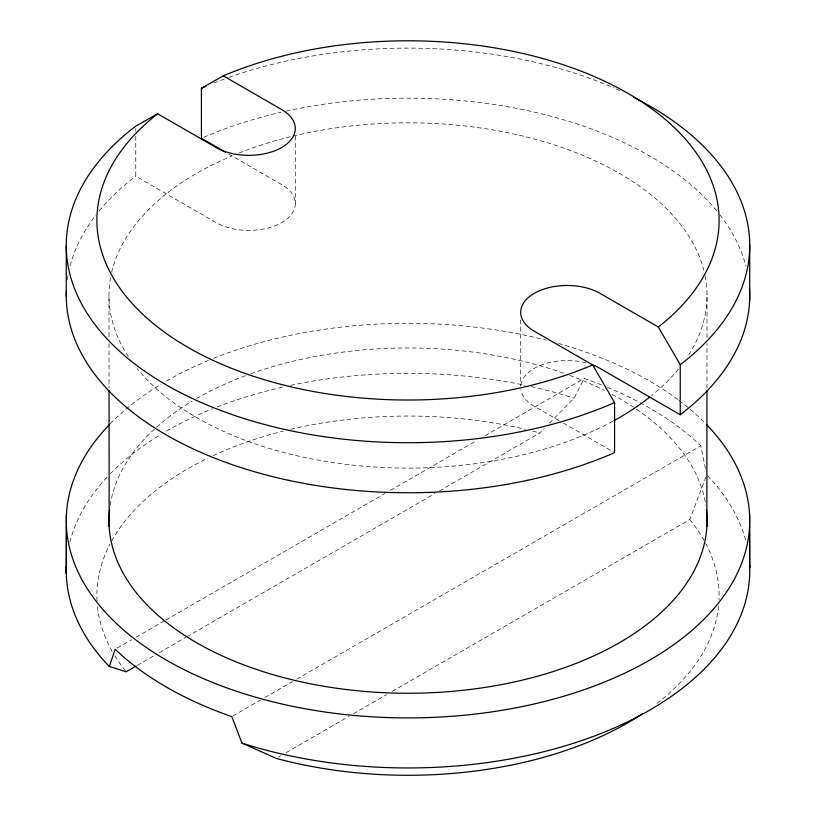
<?xml version="1.0" encoding="UTF-8"?>
<svg xmlns="http://www.w3.org/2000/svg" width="816" height="816" viewBox="0 0 816 816"><rect width="100%" height="100%" fill="white"/><g stroke="black" fill="none" stroke-linecap="round" stroke-linejoin="round"><path stroke-width="0.61" stroke-dasharray="4.08 3.06" d="M706.952 388.151L706.982 343.72M706.993 337.549L707.023 294.219M391.996 691.499L689.806 519.557L705.809 477.136M549.464 423.157L574.046 398.198L584.174 378.481A341.751 197.309 0 0 1 601.688 384.999M439.447 490.916L539.815 432.97L544.201 428.512M117.361 647.996L131.682 639.734M136.078 637.194L164.71 620.66M165.811 620.027L384.897 493.537M390.405 490.355L476.279 440.783M485.092 435.693L584.174 378.481M137.231 665.397L154.877 655.207M159.283 652.657L185.752 637.378M186.864 636.745L435.03 493.466M232.927 715.989L260.447 700.097M264.853 697.547L292.373 681.666M296.779 679.116L700.832 445.842L705.718 469.955M278.389 757.085L280.602 755.81M286.11 752.627L348.983 716.336M353.399 713.786L386.488 694.681M228.674 154.02L281.704 184.64A46.43 26.806 0 0 1 281.704 222.544A46.43 26.806 0 0 1 216.046 222.544L135.762 176.185L135.762 136.16M559.174 420.648L534.296 406.276A46.43 26.806 0 0 1 520.873 389.66M563.499 423.147L614.581 452.635M108.977 296.698L109.007 337.498M109.018 343.679L109.048 388.12M520.7 319.913L520.7 386.06M295.3 136.17L295.3 203.592M135.762 128.653L135.762 131.162M705.116 275.941A299.033 172.645 0 0 1 687.929 356.174M678.443 369.128A299.033 172.645 0 0 1 651.607 395.576M612.745 421.28A299.033 172.645 0 0 1 137.139 368.618M128.234 356.429A299.033 172.645 0 0 1 110.884 275.981M111.659 272.34A299.033 172.645 0 0 1 231.948 155.907M238.853 153.092A299.033 172.645 0 0 1 291.669 136.415M292.883 136.119A299.033 172.645 0 0 1 703.729 269.882M110.15 505.308A299.033 172.645 0 0 1 192.158 401.125M196.554 398.534A299.033 172.645 0 0 1 246.279 375.391M250.889 373.718A299.033 172.645 0 0 1 565.111 373.718M569.721 375.391A299.033 172.645 0 0 1 604.523 390.487M612.102 394.434A299.033 172.645 0 0 1 633.379 407.153M636.449 409.214A299.033 172.645 0 0 1 705.85 505.308M69.85 542.099A341.751 197.309 0 0 1 106.947 477.268M110.333 473.719A341.751 197.309 0 0 1 161.099 434.234M166.352 431.134A341.751 197.309 0 0 1 212.527 408.806M217.148 406.97A341.751 197.309 0 0 1 284.458 386.682M290.608 385.346A341.751 197.309 0 0 1 525.055 385.274M531.216 386.611A341.751 197.309 0 0 1 574.046 398.198M707.543 475.667A341.751 197.309 0 0 1 745.895 541.1M607.369 387.304A341.751 197.309 0 0 1 639.101 402.196M640.172 402.767A341.751 197.309 0 0 1 700.832 445.842M110.262 423.749A341.751 197.309 0 0 1 160.987 384.265M166.352 381.092A341.751 197.309 0 0 1 208.865 360.264M213.547 358.357A341.751 197.309 0 0 1 546.179 340.15M558.348 343.424A341.751 197.309 0 0 1 678.035 399.687M679.045 400.432A341.751 197.309 0 0 1 705.738 423.749M67.351 279.684A341.751 197.309 0 0 1 68.309 273.86M70.156 265.741A341.751 197.309 0 0 1 96.084 214.843M99.195 210.946A341.751 197.309 0 0 1 135.762 176.185M203.684 137.292A341.751 197.309 0 0 1 281.194 112.241M286.151 111.119A341.751 197.309 0 0 1 716.856 210.997M719.824 214.72A341.751 197.309 0 0 1 745.946 266.128M213.823 83.059A341.751 197.309 0 0 1 227.807 77.775M228.99 77.357A341.751 197.309 0 0 1 613.958 87.975M616.172 88.954A341.751 197.309 0 0 1 620.854 91.066M520.873 384.999A46.43 26.806 0 0 1 586.01 362.845M718.58 606.155A311.11 179.612 0 0 1 656.737 703.545M125.389 670.762A311.11 179.612 0 0 1 114.566 655.34M112.098 651.137A311.11 179.612 0 0 1 97.4 605.9M97.033 601.025A311.11 179.612 0 0 1 109.997 544.078M111.7 540.896A311.11 179.612 0 0 1 207.733 458.215M213.18 455.624A311.11 179.612 0 0 1 283.499 431.062M290.802 429.277A311.11 179.612 0 0 1 525.29 429.298M532.593 431.083A311.11 179.612 0 0 1 539.815 432.97M689.806 519.557A311.11 179.612 0 0 1 703.902 540.192M705.626 543.364A311.11 179.612 0 0 1 719.018 600.056"/><path stroke-width="1.22" d="M706.85 526.504L706.952 390.691M66.422 514.417L66.29 573.577L66.422 526.81M749.639 300.472L749.751 244.851M136.119 666.029L126.194 671.762L109.303 666.509L115.168 649.271A341.751 197.309 0 0 0 231.826 716.621L241.954 743.101L276.185 758.36A311.11 179.612 0 0 0 642.416 713.755M225.4 152.133L201.419 138.281L201.419 88.25L223.309 75.868A311.11 179.612 0 0 1 627.983 93.401A311.11 179.612 0 0 1 658.349 327.043L680.238 364.691L680.238 414.732L599.954 368.373A46.43 26.806 0 0 0 591.488 364.507M223.309 75.868L281.704 109.589A46.43 26.806 0 0 1 281.704 147.492A46.43 26.806 0 0 1 216.046 147.492L157.651 113.771L135.762 126.154A341.751 197.309 0 0 0 166.352 384.938A341.751 197.309 0 0 0 614.581 402.604L614.581 452.635A341.751 197.309 0 0 1 252.858 471.26A341.751 197.309 0 0 1 66.331 291.363M658.349 327.043L599.954 293.321A46.43 26.806 0 0 0 534.296 293.321A46.43 26.806 0 0 0 534.296 331.225L592.691 364.946L614.581 402.604M749.578 514.417L749.71 567.712L749.578 526.81M109.048 390.65L109.15 526.504M66.249 246.004L66.249 296.035M706.462 510.01A299.033 172.645 0 0 1 408 693.253A299.033 172.645 0 0 1 109.538 510.01M649.709 397.106A299.033 172.645 0 0 1 613.877 420.668M749.618 565.284A341.751 197.309 0 0 1 585.256 739.337A341.751 197.309 0 0 1 241.954 743.101M109.303 666.509A341.751 197.309 0 0 1 66.341 566.294M706.605 424.657A341.751 197.309 0 0 1 408 717.917A341.751 197.309 0 0 1 109.395 424.657M633.389 97.114A341.751 197.309 0 0 1 680.238 364.691M201.419 88.25A341.751 197.309 0 0 1 205.877 86.323M749.516 288.17A341.751 197.309 0 0 1 680.238 414.732M592.691 364.946A311.11 179.612 0 0 1 188.017 347.412A311.11 179.612 0 0 1 157.651 113.771"/></g></svg>
